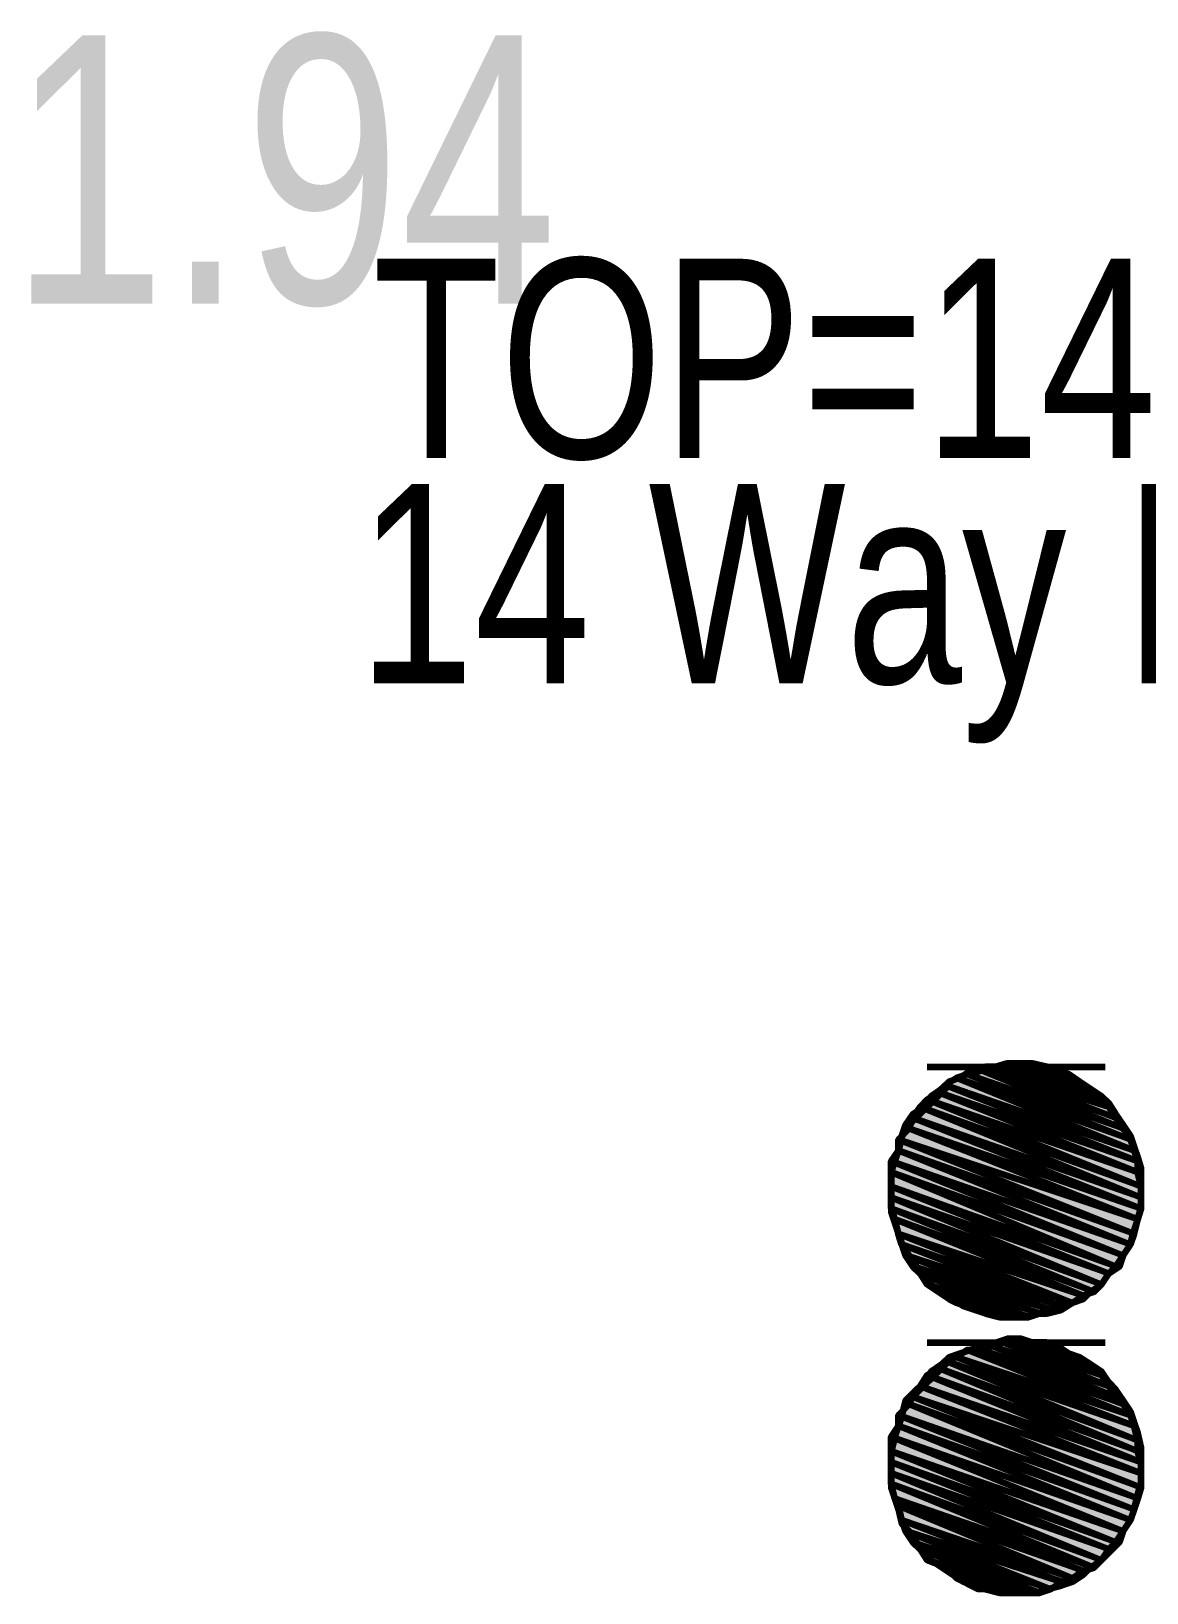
# Model space of a CAD drawing. Header units: inches. Extents: x 13 to 428, y 9 to 297.
# Drawn here: x 265.15 to 274.47, y 75.09 to 88.14 of the extents above; entities that cross this region are included whole.
import ezdxf

# ---------------------------------------------------------------- set-up
doc = ezdxf.new("R2010")
doc.units = ezdxf.units.IN
doc.header["$MEASUREMENT"] = 0
for name, color, linetype, lineweight in [('H', 7, 'CONTINUOUS', 100), ('P', 250, 'CONTINUOUS', 100), ('Text', 250, 'CONTINUOUS', 100)]:
    doc.layers.add(name, color=color, linetype=linetype, lineweight=lineweight)
doc.styles.get("Standard").update_dxf_attribs({"font": 'txt', "width": 0.75})

msp = doc.modelspace()

# ---------------------------------------------------------------- hatches: boundary and pattern name
at = {"layer": 'H', "linetype": 'Continuous'}
for points in [[(273.273, 79.485), (274.152, 79.152), (274.091, 79.212), (273.273, 79.485), (274.152, 79.152), (273.182, 79.455)], [(273.364, 79.485), (274.091, 79.212), (274, 79.273), (273.364, 79.485), (274.091, 79.212), (273.273, 79.485)], [(273.485, 79.485), (274, 79.273), (273.939, 79.303), (273.485, 79.485), (274, 79.273), (273.364, 79.485)], [(273.576, 79.455), (273.939, 79.303), (273.818, 79.394), (273.576, 79.455), (273.939, 79.303), (273.485, 79.485)], [(272.879, 79.394), (274.364, 78.788), (274.333, 78.879), (272.879, 79.394), (274.364, 78.788), (272.788, 79.333)], [(272.97, 79.424), (274.333, 78.879), (274.273, 78.97), (272.97, 79.424), (274.333, 78.879), (272.879, 79.394)], [(273.091, 79.455), (274.273, 78.97), (274.212, 79.061), (273.091, 79.455), (274.273, 78.97), (272.97, 79.424)], [(273.182, 79.455), (274.212, 79.061), (274.152, 79.152), (273.182, 79.455), (274.212, 79.061), (273.091, 79.455)], [(273.758, 79.424), (273.818, 79.394), (273.576, 79.455)], [(272.636, 79.212), (274.424, 78.485), (274.394, 78.606), (272.636, 79.212), (274.424, 78.485), (272.576, 79.152)], [(272.727, 79.273), (274.394, 78.606), (274.394, 78.697), (272.727, 79.273), (274.394, 78.606), (272.636, 79.212)], [(272.788, 79.333), (274.394, 78.697), (274.364, 78.788), (272.788, 79.333), (274.394, 78.697), (272.727, 79.273)], [(272.576, 79.152), (274.424, 78.394), (274.424, 78.485), (272.576, 79.152), (274.424, 78.394), (272.515, 79.061)], [(272.485, 78.97), (274.394, 78.212), (274.424, 78.303), (272.485, 78.97), (274.394, 78.212), (272.394, 78.879)], [(272.515, 79.061), (274.424, 78.303), (274.424, 78.394), (272.515, 79.061), (274.424, 78.303), (272.485, 78.97)], [(272.394, 78.879), (274.364, 78.091), (274.394, 78.212), (272.394, 78.879), (274.364, 78.091), (272.394, 78.788)], [(272.394, 78.788), (274.333, 78), (274.364, 78.091), (272.394, 78.788), (274.333, 78), (272.333, 78.697)], [(272.333, 78.697), (274.273, 77.909), (274.333, 78), (272.333, 78.697), (274.273, 77.909), (272.333, 78.606)], [(272.333, 78.606), (274.212, 77.818), (274.273, 77.909), (272.333, 78.606), (274.212, 77.818), (272.333, 78.485)], [(272.333, 78.485), (274.152, 77.758), (274.212, 77.818), (272.333, 78.485), (274.152, 77.758), (272.333, 78.394)], [(272.333, 78.394), (274.091, 77.667), (274.152, 77.758), (272.333, 78.394), (274.091, 77.667), (272.333, 78.303)], [(272.333, 78.303), (274.03, 77.606), (274.091, 77.667), (272.333, 78.303), (274.03, 77.606), (272.364, 78.212)], [(272.364, 78.212), (273.939, 77.576), (274.03, 77.606), (272.364, 78.212), (273.939, 77.576), (272.394, 78.091)], [(272.394, 78.091), (273.848, 77.515), (273.939, 77.576), (272.394, 78.091), (273.848, 77.515), (272.424, 78)], [(272.424, 78), (273.758, 77.485), (273.848, 77.515), (272.424, 78), (273.758, 77.485), (272.455, 77.909)], [(272.455, 77.909), (273.667, 77.455), (273.758, 77.485), (272.455, 77.909), (273.667, 77.455), (272.515, 77.818)], [(272.515, 77.818), (273.576, 77.424), (273.667, 77.455), (272.515, 77.818), (273.576, 77.424), (272.576, 77.758)], [(272.576, 77.758), (273.485, 77.394), (273.576, 77.424), (272.576, 77.758), (273.485, 77.394), (272.636, 77.667)], [(272.636, 77.667), (273.333, 77.394), (273.485, 77.394), (272.636, 77.667), (273.333, 77.394), (272.727, 77.606)], [(272.727, 77.606), (273.273, 77.394), (273.333, 77.394), (272.727, 77.606), (273.273, 77.394), (272.818, 77.545)], [(272.879, 77.515), (273.121, 77.424), (272.818, 77.545), (272.879, 77.515), (273.121, 77.424), (273.061, 77.455)], [(272.818, 77.545), (273.273, 77.394), (273.121, 77.424)], [(273.182, 77.152), (274.212, 76.727), (274.152, 76.818), (273.182, 77.152), (274.212, 76.727), (273.091, 77.121)], [(273.273, 77.182), (274.152, 76.818), (274.091, 76.909), (273.273, 77.182), (274.152, 76.818), (273.182, 77.152)], [(273.364, 77.182), (274.091, 76.909), (274, 76.97), (273.364, 77.182), (274.091, 76.909), (273.273, 77.182)], [(273.485, 77.182), (274, 76.97), (273.939, 77.03), (273.485, 77.182), (274, 76.97), (273.364, 77.182)], [(273.576, 77.152), (273.939, 77.03), (273.818, 77.061), (273.576, 77.152), (273.939, 77.03), (273.485, 77.182)], [(273.758, 77.121), (273.818, 77.061), (273.576, 77.152)], [(272.788, 77.03), (274.394, 76.364), (274.364, 76.485), (272.788, 77.03), (274.394, 76.364), (272.727, 76.97)], [(272.879, 77.061), (274.364, 76.485), (274.333, 76.576), (272.879, 77.061), (274.364, 76.485), (272.788, 77.03)], [(272.97, 77.121), (274.333, 76.576), (274.273, 76.667), (272.97, 77.121), (274.333, 76.576), (272.879, 77.061)], [(273.091, 77.121), (274.273, 76.667), (274.212, 76.727), (273.091, 77.121), (274.273, 76.667), (272.97, 77.121)], [(272.636, 76.909), (274.424, 76.182), (274.394, 76.273), (272.636, 76.909), (274.424, 76.182), (272.576, 76.818)], [(272.727, 76.97), (274.394, 76.273), (274.394, 76.364), (272.727, 76.97), (274.394, 76.273), (272.636, 76.909)], [(272.576, 76.818), (274.424, 76.091), (274.424, 76.182), (272.576, 76.818), (274.424, 76.091), (272.515, 76.727)], [(272.485, 76.667), (274.394, 75.879), (274.424, 75.97), (272.485, 76.667), (274.394, 75.879), (272.394, 76.576)], [(272.515, 76.727), (274.424, 75.97), (274.424, 76.091), (272.515, 76.727), (274.424, 75.97), (272.485, 76.667)], [(272.394, 76.485), (274.333, 75.697), (274.364, 75.788), (272.394, 76.485), (274.333, 75.697), (272.333, 76.394)], [(272.394, 76.576), (274.364, 75.788), (274.394, 75.879), (272.394, 76.576), (274.364, 75.788), (272.394, 76.485)], [(272.333, 76.394), (274.273, 75.606), (274.333, 75.697), (272.333, 76.394), (274.273, 75.606), (272.333, 76.273)], [(272.333, 76.273), (274.212, 75.515), (274.273, 75.606), (272.333, 76.273), (274.212, 75.515), (272.333, 76.182)], [(272.333, 76.182), (274.152, 75.455), (274.212, 75.515), (272.333, 76.182), (274.152, 75.455), (272.333, 76.091)], [(272.333, 76.091), (274.091, 75.364), (274.152, 75.455), (272.333, 76.091), (274.091, 75.364), (272.333, 76)], [(272.333, 76), (274.03, 75.303), (274.091, 75.364), (272.333, 76), (274.03, 75.303), (272.364, 75.879)], [(272.364, 75.879), (273.939, 75.273), (274.03, 75.303), (272.364, 75.879), (273.939, 75.273), (272.394, 75.818)], [(272.394, 75.818), (273.848, 75.212), (273.939, 75.273), (272.394, 75.818), (273.848, 75.212), (272.424, 75.697)], [(272.424, 75.697), (273.758, 75.182), (273.848, 75.212), (272.424, 75.697), (273.758, 75.182), (272.455, 75.606)], [(272.455, 75.606), (273.667, 75.121), (273.758, 75.182), (272.455, 75.606), (273.667, 75.121), (272.515, 75.515)], [(272.515, 75.515), (273.576, 75.091), (273.667, 75.121), (272.515, 75.515), (273.576, 75.091), (272.576, 75.455)], [(272.576, 75.455), (273.485, 75.091), (273.576, 75.091), (272.576, 75.455), (273.485, 75.091), (272.636, 75.364)], [(272.636, 75.364), (273.333, 75.091), (273.485, 75.091), (272.636, 75.364), (273.333, 75.091), (272.727, 75.333)], [(272.727, 75.333), (273.273, 75.091), (273.333, 75.091), (272.727, 75.333), (273.273, 75.091), (272.818, 75.273)], [(272.879, 75.212), (273.121, 75.121), (272.818, 75.273), (272.879, 75.212), (273.121, 75.121), (273.061, 75.121)], [(272.818, 75.273), (273.273, 75.091), (273.121, 75.121)]]:
    msp.add_hatch(color=0, dxfattribs=at).paths.add_polyline_path(points)

# ---------------------------------------------------------------- linework, layer by layer
at = {"layer": 'P', "color": 0, "linetype": 'Continuous'}
for points in [[(274.364, 78.121), (274.394, 78.212), (274.424, 78.303), (274.424, 78.424), (274.424, 78.515), (274.424, 78.636), (274.394, 78.727), (274.364, 78.818), (274.333, 78.909), (274.273, 79), (274.212, 79.091), (274.152, 79.182), (274.091, 79.242), (274, 79.303), (273.909, 79.364), (273.818, 79.424), (273.727, 79.455), (273.636, 79.485), (273.515, 79.515), (273.424, 79.515), (273.303, 79.515), (273.212, 79.485), (273.121, 79.485), (273, 79.455), (272.909, 79.394), (272.818, 79.364), (272.758, 79.303), (272.667, 79.242), (272.606, 79.152), (272.515, 79.091), (272.455, 79), (272.424, 78.909), (272.394, 78.788), (272.364, 78.697), (272.333, 78.606), (272.333, 78.485), (272.333, 78.394), (272.333, 78.273), (272.364, 78.182), (272.394, 78.091), (272.424, 78), (272.485, 77.909), (272.545, 77.818), (272.606, 77.727), (272.667, 77.667), (272.758, 77.606), (272.848, 77.545), (272.939, 77.485), (273.03, 77.455), (273.121, 77.424), (273.242, 77.394), (273.333, 77.394), (273.455, 77.394), (273.545, 77.424), (273.636, 77.424), (273.758, 77.455), (273.848, 77.515), (273.939, 77.545), (274, 77.606), (274.091, 77.667), (274.152, 77.758), (274.242, 77.818), (274.273, 77.909), (274.333, 78), (274.364, 78.121)], [(272.636, 79.485), (274.121, 79.485)], [(273.273, 79.485), (274.152, 79.152), (273.182, 79.455), (273.273, 79.485)], [(273.364, 79.485), (274.091, 79.212), (273.273, 79.485), (273.364, 79.485)], [(274.091, 79.212), (273.273, 79.485), (274.152, 79.152), (274.091, 79.212)], [(273.485, 79.485), (274, 79.273), (273.364, 79.485), (273.485, 79.485)], [(274, 79.273), (273.364, 79.485), (274.091, 79.212), (274, 79.273)], [(273.576, 79.455), (273.939, 79.303), (273.485, 79.485), (273.576, 79.455)], [(273.939, 79.303), (273.485, 79.485), (274, 79.273), (273.939, 79.303)], [(272.879, 79.394), (274.364, 78.788), (272.788, 79.333), (272.879, 79.394)], [(272.97, 79.424), (274.333, 78.879), (272.879, 79.394), (272.97, 79.424)], [(274.333, 78.879), (272.879, 79.394), (274.364, 78.788), (274.333, 78.879)], [(273.091, 79.455), (274.273, 78.97), (272.97, 79.424), (273.091, 79.455)], [(274.273, 78.97), (272.97, 79.424), (274.333, 78.879), (274.273, 78.97)], [(273.182, 79.455), (274.212, 79.061), (273.091, 79.455), (273.182, 79.455)], [(274.212, 79.061), (273.091, 79.455), (274.273, 78.97), (274.212, 79.061)], [(274.152, 79.152), (273.182, 79.455), (274.212, 79.061), (274.152, 79.152)], [(273.758, 79.424), (273.818, 79.394), (273.576, 79.455), (273.758, 79.424)], [(273.818, 79.394), (273.576, 79.455), (273.939, 79.303), (273.818, 79.394)], [(272.485, 79), (272.818, 79.333)], [(272.636, 79.212), (274.424, 78.485), (272.576, 79.152), (272.636, 79.212)], [(272.727, 79.273), (274.394, 78.606), (272.636, 79.212), (272.727, 79.273)], [(274.394, 78.606), (272.636, 79.212), (274.424, 78.485), (274.394, 78.606)], [(272.788, 79.333), (274.394, 78.697), (272.727, 79.273), (272.788, 79.333)], [(274.394, 78.697), (272.727, 79.273), (274.394, 78.606), (274.394, 78.697)], [(274.364, 78.788), (272.788, 79.333), (274.394, 78.697), (274.364, 78.788)], [(272.576, 79.152), (274.424, 78.394), (272.515, 79.061), (272.576, 79.152)], [(274.424, 78.485), (272.576, 79.152), (274.424, 78.394), (274.424, 78.485)], [(272.485, 78.97), (274.394, 78.212), (272.394, 78.879), (272.485, 78.97)], [(272.515, 79.061), (274.424, 78.303), (272.485, 78.97), (272.515, 79.061)], [(274.424, 78.303), (272.485, 78.97), (274.394, 78.212), (274.424, 78.303)], [(274.424, 78.394), (272.515, 79.061), (274.424, 78.303), (274.424, 78.394)], [(274.394, 78.212), (272.394, 78.879), (274.364, 78.091), (274.394, 78.212)], [(272.394, 78.879), (274.364, 78.091), (272.394, 78.788), (272.394, 78.879)], [(272.394, 78.788), (274.333, 78), (272.333, 78.697), (272.394, 78.788)], [(274.333, 78), (272.333, 78.697), (274.273, 77.909), (274.333, 78)], [(272.333, 78.697), (274.273, 77.909), (272.333, 78.606), (272.333, 78.697)], [(274.364, 78.091), (272.394, 78.788), (274.333, 78), (274.364, 78.091)], [(274.273, 77.909), (272.333, 78.606), (274.212, 77.818), (274.273, 77.909)], [(272.333, 78.606), (274.212, 77.818), (272.333, 78.485), (272.333, 78.606)], [(274.212, 77.818), (272.333, 78.485), (274.152, 77.758), (274.212, 77.818)], [(272.333, 78.485), (274.152, 77.758), (272.333, 78.394), (272.333, 78.485)], [(274.152, 77.758), (272.333, 78.394), (274.091, 77.667), (274.152, 77.758)], [(272.333, 78.394), (274.091, 77.667), (272.333, 78.303), (272.333, 78.394)], [(274.091, 77.667), (272.333, 78.303), (274.03, 77.606), (274.091, 77.667)], [(272.333, 78.303), (274.03, 77.606), (272.364, 78.212), (272.333, 78.303)], [(274.03, 77.606), (272.364, 78.212), (273.939, 77.576), (274.03, 77.606)], [(272.364, 78.212), (273.939, 77.576), (272.394, 78.091), (272.364, 78.212)], [(273.939, 77.576), (272.394, 78.091), (273.848, 77.515), (273.939, 77.576)], [(272.394, 78.091), (273.848, 77.515), (272.424, 78), (272.394, 78.091)], [(273.848, 77.515), (272.424, 78), (273.758, 77.485), (273.848, 77.515)], [(272.424, 78), (273.758, 77.485), (272.455, 77.909), (272.424, 78)], [(273.758, 77.485), (272.455, 77.909), (273.667, 77.455), (273.758, 77.485)], [(272.455, 77.909), (273.667, 77.455), (272.515, 77.818), (272.455, 77.909)], [(273.667, 77.455), (272.515, 77.818), (273.576, 77.424), (273.667, 77.455)], [(272.515, 77.818), (273.576, 77.424), (272.576, 77.758), (272.515, 77.818)], [(273.576, 77.424), (272.576, 77.758), (273.485, 77.394), (273.576, 77.424)], [(272.576, 77.758), (273.485, 77.394), (272.636, 77.667), (272.576, 77.758)], [(273.485, 77.394), (272.636, 77.667), (273.333, 77.394), (273.485, 77.394)], [(272.636, 77.667), (273.333, 77.394), (272.727, 77.606), (272.636, 77.667)], [(273.333, 77.394), (272.727, 77.606), (273.273, 77.394), (273.333, 77.394)], [(272.727, 77.606), (273.273, 77.394), (272.818, 77.545), (272.727, 77.606)], [(272.818, 77.545), (272.879, 77.515), (273.121, 77.424), (272.818, 77.545)], [(272.818, 77.545), (273.273, 77.394), (273.121, 77.424), (272.818, 77.545)], [(272.879, 77.515), (273.121, 77.424), (273.061, 77.455), (272.879, 77.515)], [(274.364, 75.788), (274.394, 75.909), (274.424, 76), (274.424, 76.121), (274.424, 76.212), (274.424, 76.303), (274.394, 76.424), (274.364, 76.515), (274.333, 76.606), (274.273, 76.697), (274.212, 76.788), (274.152, 76.848), (274.091, 76.939), (274, 77), (273.909, 77.061), (273.818, 77.091), (273.727, 77.152), (273.636, 77.182), (273.515, 77.182), (273.424, 77.212), (273.303, 77.212), (273.212, 77.182), (273.121, 77.152), (273, 77.121), (272.909, 77.091), (272.818, 77.061), (272.758, 77), (272.667, 76.939), (272.606, 76.848), (272.515, 76.758), (272.455, 76.697), (272.424, 76.576), (272.394, 76.485), (272.364, 76.394), (272.333, 76.273), (272.333, 76.182), (272.333, 76.061), (272.333, 75.97), (272.364, 75.879), (272.394, 75.788), (272.424, 75.667), (272.485, 75.606), (272.545, 75.515), (272.606, 75.424), (272.667, 75.364), (272.758, 75.303), (272.848, 75.242), (272.939, 75.182), (273.03, 75.152), (273.121, 75.121), (273.242, 75.091), (273.333, 75.091), (273.455, 75.091), (273.545, 75.091), (273.636, 75.121), (273.758, 75.152), (273.848, 75.182), (273.939, 75.242), (274, 75.303), (274.091, 75.364), (274.152, 75.424), (274.242, 75.515), (274.273, 75.606), (274.333, 75.697), (274.364, 75.788)], [(272.636, 77.182), (274.121, 77.182)], [(273.182, 77.152), (274.212, 76.727), (273.091, 77.121), (273.182, 77.152)], [(273.273, 77.182), (274.152, 76.818), (273.182, 77.152), (273.273, 77.182)], [(274.152, 76.818), (273.182, 77.152), (274.212, 76.727), (274.152, 76.818)], [(273.364, 77.182), (274.091, 76.909), (273.273, 77.182), (273.364, 77.182)], [(274.091, 76.909), (273.273, 77.182), (274.152, 76.818), (274.091, 76.909)], [(273.485, 77.182), (274, 76.97), (273.364, 77.182), (273.485, 77.182)], [(274, 76.97), (273.364, 77.182), (274.091, 76.909), (274, 76.97)], [(273.576, 77.152), (273.939, 77.03), (273.485, 77.182), (273.576, 77.152)], [(273.939, 77.03), (273.485, 77.182), (274, 76.97), (273.939, 77.03)], [(273.758, 77.121), (273.818, 77.061), (273.576, 77.152), (273.758, 77.121)], [(273.818, 77.061), (273.576, 77.152), (273.939, 77.03), (273.818, 77.061)], [(272.485, 76.697), (272.818, 77.03)], [(272.788, 77.03), (274.394, 76.364), (272.727, 76.97), (272.788, 77.03)], [(272.879, 77.061), (274.364, 76.485), (272.788, 77.03), (272.879, 77.061)], [(274.364, 76.485), (272.788, 77.03), (274.394, 76.364), (274.364, 76.485)], [(272.97, 77.121), (274.333, 76.576), (272.879, 77.061), (272.97, 77.121)], [(274.333, 76.576), (272.879, 77.061), (274.364, 76.485), (274.333, 76.576)], [(273.091, 77.121), (274.273, 76.667), (272.97, 77.121), (273.091, 77.121)], [(274.273, 76.667), (272.97, 77.121), (274.333, 76.576), (274.273, 76.667)], [(274.212, 76.727), (273.091, 77.121), (274.273, 76.667), (274.212, 76.727)], [(272.636, 76.909), (274.424, 76.182), (272.576, 76.818), (272.636, 76.909)], [(272.727, 76.97), (274.394, 76.273), (272.636, 76.909), (272.727, 76.97)], [(274.394, 76.273), (272.636, 76.909), (274.424, 76.182), (274.394, 76.273)], [(274.394, 76.364), (272.727, 76.97), (274.394, 76.273), (274.394, 76.364)], [(272.576, 76.818), (274.424, 76.091), (272.515, 76.727), (272.576, 76.818)], [(274.424, 76.182), (272.576, 76.818), (274.424, 76.091), (274.424, 76.182)], [(272.485, 76.667), (274.394, 75.879), (272.394, 76.576), (272.485, 76.667)], [(272.515, 76.727), (274.424, 75.97), (272.485, 76.667), (272.515, 76.727)], [(274.424, 75.97), (272.485, 76.667), (274.394, 75.879), (274.424, 75.97)], [(274.424, 76.091), (272.515, 76.727), (274.424, 75.97), (274.424, 76.091)], [(272.394, 76.485), (274.333, 75.697), (272.333, 76.394), (272.394, 76.485)], [(274.394, 75.879), (272.394, 76.576), (274.364, 75.788), (274.394, 75.879)], [(272.394, 76.576), (274.364, 75.788), (272.394, 76.485), (272.394, 76.576)], [(274.364, 75.788), (272.394, 76.485), (274.333, 75.697), (274.364, 75.788)], [(274.333, 75.697), (272.333, 76.394), (274.273, 75.606), (274.333, 75.697)], [(272.333, 76.394), (274.273, 75.606), (272.333, 76.273), (272.333, 76.394)], [(274.273, 75.606), (272.333, 76.273), (274.212, 75.515), (274.273, 75.606)], [(272.333, 76.273), (274.212, 75.515), (272.333, 76.182), (272.333, 76.273)], [(274.212, 75.515), (272.333, 76.182), (274.152, 75.455), (274.212, 75.515)], [(272.333, 76.182), (274.152, 75.455), (272.333, 76.091), (272.333, 76.182)], [(274.152, 75.455), (272.333, 76.091), (274.091, 75.364), (274.152, 75.455)], [(272.333, 76.091), (274.091, 75.364), (272.333, 76), (272.333, 76.091)], [(274.091, 75.364), (272.333, 76), (274.03, 75.303), (274.091, 75.364)], [(272.333, 76), (274.03, 75.303), (272.364, 75.879), (272.333, 76)], [(274.03, 75.303), (272.364, 75.879), (273.939, 75.273), (274.03, 75.303)], [(272.364, 75.879), (273.939, 75.273), (272.394, 75.818), (272.364, 75.879)], [(273.939, 75.273), (272.394, 75.818), (273.848, 75.212), (273.939, 75.273)], [(272.394, 75.818), (273.848, 75.212), (272.424, 75.697), (272.394, 75.818)], [(273.848, 75.212), (272.424, 75.697), (273.758, 75.182), (273.848, 75.212)], [(272.424, 75.697), (273.758, 75.182), (272.455, 75.606), (272.424, 75.697)], [(273.758, 75.182), (272.455, 75.606), (273.667, 75.121), (273.758, 75.182)], [(272.455, 75.606), (273.667, 75.121), (272.515, 75.515), (272.455, 75.606)], [(273.667, 75.121), (272.515, 75.515), (273.576, 75.091), (273.667, 75.121)], [(272.515, 75.515), (273.576, 75.091), (272.576, 75.455), (272.515, 75.515)], [(273.576, 75.091), (272.576, 75.455), (273.485, 75.091), (273.576, 75.091)], [(272.576, 75.455), (273.485, 75.091), (272.636, 75.364), (272.576, 75.455)], [(273.485, 75.091), (272.636, 75.364), (273.333, 75.091), (273.485, 75.091)], [(272.636, 75.364), (273.333, 75.091), (272.727, 75.333), (272.636, 75.364)], [(273.333, 75.091), (272.727, 75.333), (273.273, 75.091), (273.333, 75.091)], [(272.727, 75.333), (273.273, 75.091), (272.818, 75.273), (272.727, 75.333)], [(272.818, 75.273), (272.879, 75.212), (273.121, 75.121), (272.818, 75.273)], [(272.818, 75.273), (273.273, 75.091), (273.121, 75.121), (272.818, 75.273)], [(272.879, 75.212), (273.121, 75.121), (273.061, 75.121), (272.879, 75.212)]]:
    msp.add_lwpolyline(points, dxfattribs=at)

# ---------------------------------------------------------------- texts
at = {"layer": 'Text', "color": 0, "linetype": 'Continuous', "attachment_point": 4}
for s, insert, char_height, width in [('{\\fHelvetica|b0|i0|c1|p15;1.94}', (264.97, 86.97), 2.24242, 9.36364), ('{\\fHelvetica|b0|i0|c1|p15;TOP=14.92}', (268, 85.394), 1.66667, 15.81818), ('{\\fHelvetica|b0|i0|c1|p15;14 Way Du}', (267.879, 83.273), 1.66667, 15.81818)]:
    msp.add_mtext(s, dxfattribs=dict(at, insert=insert, char_height=char_height, width=width))

doc.saveas('drawing.dxf')
